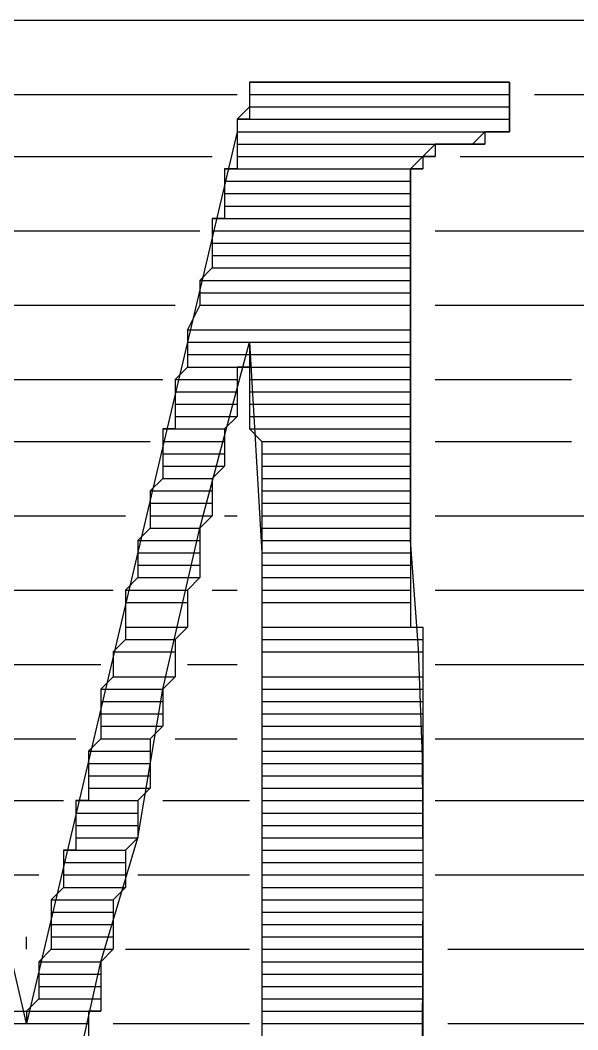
# Model space of a CAD drawing. Header units: metres. Extents: x 45 to 1207, y 17 to 774.
# Drawn here: x 953.88 to 964.68, y 36.84 to 56.4 of the extents above; entities that cross this region are included whole.
import ezdxf

# ---------------------------------------------------------------- set-up
doc = ezdxf.new("R2010")
doc.units = ezdxf.units.M

msp = doc.modelspace()

# ---------------------------------------------------------------- linework, layer by layer
for p, q in [((942.48, 56.4), (991.44, 56.4)), ((958.56, 55.2), (958.32, 55.2)), ((958.32, 55.2), (958.32, 54.72)), ((958.56, 55.2), (958.32, 55.2)), ((958.32, 55.2), (960.24, 55.2)), ((958.32, 55.2), (960.48, 55.2)), ((958.32, 55.2), (960.48, 55.2)), ((958.32, 55.2), (960.96, 55.2)), ((958.32, 55.2), (960.96, 55.2)), ((958.32, 55.2), (963.36, 55.2)), ((958.32, 55.2), (963.36, 55.2)), ((958.32, 55.2), (963.36, 55.2)), ((958.32, 55.2), (963.36, 55.2)), ((958.32, 55.2), (963.36, 55.2)), ((958.32, 55.2), (963.36, 55.2)), ((958.32, 55.2), (958.32, 54.96)), ((958.32, 55.2), (963.36, 55.2)), ((958.8, 55.2), (958.56, 55.2)), ((958.56, 55.2), (959.28, 55.2)), ((958.56, 55.2), (959.28, 55.2)), ((958.56, 55.2), (959.28, 55.2)), ((958.56, 55.2), (959.28, 55.2)), ((958.56, 55.2), (959.28, 55.2)), ((958.56, 55.2), (959.52, 55.2)), ((958.56, 55.2), (959.52, 55.2)), ((958.56, 55.2), (959.52, 55.2)), ((958.56, 55.2), (959.52, 55.2)), ((958.56, 55.2), (959.76, 55.2)), ((958.56, 55.2), (959.76, 55.2)), ((958.56, 55.2), (959.76, 55.2)), ((958.56, 55.2), (959.76, 55.2)), ((958.56, 55.2), (960, 55.2)), ((958.56, 55.2), (960, 55.2)), ((958.56, 55.2), (960, 55.2)), ((958.56, 55.2), (960, 55.2)), ((958.56, 55.2), (960.24, 55.2)), ((958.8, 55.2), (959.04, 55.2)), ((958.8, 55.2), (959.04, 55.2)), ((958.8, 55.2), (959.04, 55.2)), ((958.8, 55.2), (959.28, 55.2)), ((959.04, 55.2), (959.04, 55.2)), ((960.48, 55.2), (960.72, 55.2)), ((960.96, 55.2), (961.2, 55.2)), ((961.44, 55.2), (961.2, 55.2)), ((961.2, 55.2), (963.36, 55.2)), ((961.68, 55.2), (961.44, 55.2)), ((961.44, 55.2), (963.36, 55.2)), ((961.44, 55.2), (963.36, 55.2)), ((961.92, 55.2), (961.68, 55.2)), ((961.68, 55.2), (963.36, 55.2)), ((961.68, 55.2), (963.36, 55.2)), ((961.68, 55.2), (963.36, 55.2)), ((961.68, 55.2), (963.36, 55.2)), ((962.16, 55.2), (961.92, 55.2)), ((961.92, 55.2), (963.36, 55.2)), ((961.92, 55.2), (963.36, 55.2)), ((961.92, 55.2), (963.36, 55.2)), ((961.92, 55.2), (963.36, 55.2)), ((961.92, 55.2), (963.36, 55.2)), ((961.92, 55.2), (963.36, 55.2)), ((962.4, 55.2), (962.16, 55.2)), ((962.16, 55.2), (963.36, 55.2)), ((962.16, 55.2), (963.36, 55.2)), ((962.16, 55.2), (963.36, 55.2)), ((962.16, 55.2), (963.36, 55.2)), ((962.64, 55.2), (962.4, 55.2)), ((962.4, 55.2), (963.12, 55.2)), ((962.4, 55.2), (963.12, 55.2)), ((962.4, 55.2), (963.12, 55.2)), ((962.4, 55.2), (963.36, 55.2)), ((962.88, 55.2), (962.64, 55.2)), ((962.64, 55.2), (963.12, 55.2)), ((962.64, 55.2), (963.12, 55.2)), ((962.88, 55.2), (963.12, 55.2)), ((962.88, 55.2), (963.12, 55.2)), ((963.36, 55.2), (963.12, 55.2)), ((963.36, 54.24), (963.36, 55.2)), ((963.36, 55.2), (963.36, 54.96)), ((949.92, 54.96), (958.08, 54.96)), ((958.32, 54.96), (963.36, 54.96)), ((958.32, 54.96), (963.36, 54.96)), ((958.32, 54.96), (963.36, 54.96)), ((958.32, 54.96), (963.36, 54.96)), ((958.32, 54.96), (963.36, 54.96)), ((958.32, 54.96), (963.36, 54.96)), ((958.32, 54.96), (963.36, 54.96)), ((958.32, 54.96), (963.36, 54.96)), ((958.32, 54.96), (963.36, 54.96)), ((958.32, 54.96), (963.36, 54.96)), ((958.32, 54.96), (963.36, 54.96)), ((958.32, 54.96), (963.36, 54.96)), ((958.32, 54.96), (963.36, 54.96)), ((958.32, 54.96), (963.36, 54.96)), ((958.32, 54.96), (963.36, 54.96)), ((958.32, 54.96), (963.36, 54.96)), ((958.32, 54.96), (963.36, 54.96)), ((958.32, 54.96), (963.36, 54.96)), ((958.32, 54.96), (963.36, 54.96)), ((958.32, 54.96), (958.32, 54.72)), ((958.32, 54.96), (963.36, 54.96)), ((963.36, 54.96), (963.36, 54.72)), ((963.84, 54.96), (967.2, 54.96)), ((958.32, 54.72), (958.08, 54.48)), ((958.32, 54.72), (963.36, 54.72)), ((958.32, 54.72), (963.36, 54.72)), ((958.32, 54.72), (963.36, 54.72)), ((958.32, 54.72), (963.36, 54.72)), ((958.32, 54.72), (963.36, 54.72)), ((958.32, 54.72), (963.36, 54.72)), ((958.32, 54.72), (963.36, 54.72)), ((958.32, 54.72), (963.36, 54.72)), ((958.32, 54.72), (963.36, 54.72)), ((958.32, 54.72), (963.36, 54.72)), ((958.32, 54.72), (963.36, 54.72)), ((958.32, 54.72), (963.36, 54.72)), ((958.32, 54.72), (963.36, 54.72)), ((958.32, 54.72), (963.36, 54.72)), ((958.32, 54.72), (963.36, 54.72)), ((958.32, 54.72), (963.36, 54.72)), ((958.32, 54.72), (963.36, 54.72)), ((958.32, 54.72), (963.36, 54.72)), ((958.32, 54.72), (963.36, 54.72)), ((958.32, 54.72), (958.32, 54.48)), ((958.32, 54.72), (963.36, 54.72)), ((963.36, 54.72), (963.36, 54.48)), ((958.08, 54.48), (958.08, 54.24)), ((958.32, 54.48), (958.08, 54.48)), ((958.08, 54.48), (963.36, 54.48)), ((958.08, 54.48), (963.36, 54.48)), ((958.08, 54.48), (963.36, 54.48)), ((958.08, 54.48), (963.36, 54.48)), ((958.08, 54.48), (963.36, 54.48)), ((958.08, 54.48), (963.36, 54.48)), ((958.08, 54.48), (963.36, 54.48)), ((958.08, 54.48), (963.36, 54.48)), ((958.08, 54.48), (963.36, 54.48)), ((958.08, 54.48), (963.36, 54.48)), ((958.08, 54.48), (963.36, 54.48)), ((958.08, 54.48), (958.08, 54.24)), ((958.08, 54.48), (963.36, 54.48)), ((958.32, 54.48), (963.36, 54.48)), ((958.32, 54.48), (963.36, 54.48)), ((958.32, 54.48), (963.36, 54.48)), ((958.32, 54.48), (963.36, 54.48)), ((963.36, 54.48), (963.36, 54.24)), ((958.08, 54.24), (954, 36.96)), ((958.08, 54.24), (963.36, 54.24)), ((958.08, 54.24), (963.36, 54.24)), ((958.08, 54.24), (963.36, 54.24)), ((958.08, 54.24), (963.12, 54.24)), ((958.08, 54.24), (963.36, 54.24)), ((958.08, 54.24), (963.12, 54.24)), ((958.08, 54.24), (963.12, 54.24)), ((958.08, 54.24), (963.12, 54.24)), ((958.08, 54.24), (963.12, 54.24)), ((958.08, 54.24), (963.12, 54.24)), ((958.08, 54.24), (963.12, 54.24)), ((958.08, 54.24), (963.12, 54.24)), ((958.08, 54.24), (963.12, 54.24)), ((958.08, 54.24), (963.12, 54.24)), ((958.08, 54.24), (963.12, 54.24)), ((958.08, 54.24), (963.12, 54.24)), ((958.08, 54.24), (963.12, 54.24)), ((958.08, 54.24), (962.88, 54.24)), ((958.08, 54.24), (963.12, 54.24)), ((958.08, 54.24), (958.08, 54)), ((958.08, 54.24), (962.88, 54.24)), ((962.64, 54), (962.88, 54.24)), ((962.88, 54.24), (963.36, 54.24)), ((963.12, 54.24), (962.88, 54.24)), ((962.88, 54.24), (962.88, 54)), ((963.36, 54.24), (963.12, 54.24)), ((958.08, 54), (962.88, 54)), ((958.08, 54), (962.88, 54)), ((958.08, 54), (962.88, 54)), ((958.08, 54), (962.64, 54)), ((958.08, 54), (962.88, 54)), ((958.08, 54), (962.64, 54)), ((958.08, 54), (962.64, 54)), ((958.08, 54), (962.4, 54)), ((958.08, 54), (962.64, 54)), ((958.08, 54), (962.4, 54)), ((958.08, 54), (962.4, 54)), ((958.08, 54), (962.16, 54)), ((958.08, 54), (962.4, 54)), ((958.08, 54), (962.16, 54)), ((958.08, 54), (962.16, 54)), ((958.08, 54), (961.92, 54)), ((958.08, 54), (962.16, 54)), ((958.08, 54), (961.92, 54)), ((958.08, 54), (961.92, 54)), ((958.08, 54), (958.08, 53.76)), ((958.08, 54), (961.92, 54)), ((961.44, 53.52), (961.92, 54)), ((961.92, 54), (962.64, 54)), ((962.16, 54), (961.92, 54)), ((961.92, 54), (961.92, 53.76)), ((962.4, 54), (962.16, 54)), ((962.64, 54), (962.4, 54)), ((962.88, 54), (962.64, 54)), ((950.4, 53.76), (957.6, 53.76)), ((958.08, 53.76), (961.92, 53.76)), ((958.08, 53.76), (961.92, 53.76)), ((958.08, 53.76), (961.92, 53.76)), ((958.08, 53.76), (961.68, 53.76)), ((958.08, 53.76), (961.92, 53.76)), ((958.08, 53.76), (961.68, 53.76)), ((958.08, 53.76), (961.68, 53.76)), ((958.08, 53.76), (961.68, 53.76)), ((958.08, 53.76), (961.68, 53.76)), ((958.08, 53.76), (961.68, 53.76)), ((958.08, 53.76), (961.68, 53.76)), ((958.08, 53.76), (958.08, 53.52)), ((958.08, 53.76), (961.68, 53.76)), ((961.92, 53.76), (961.68, 53.76)), ((961.68, 53.76), (961.68, 53.52)), ((962.4, 53.76), (966, 53.76)), ((954, 36.96), (950.16, 53.52)), ((958.08, 53.52), (957.84, 53.52)), ((957.84, 53.52), (961.44, 53.52)), ((957.84, 53.52), (961.44, 53.52)), ((957.84, 53.52), (961.44, 53.52)), ((957.84, 53.52), (961.44, 53.52)), ((957.84, 53.52), (961.44, 53.52)), ((957.84, 53.52), (961.44, 53.52)), ((957.84, 53.52), (961.44, 53.52)), ((957.84, 53.52), (961.44, 53.52)), ((957.84, 53.52), (961.44, 53.52)), ((957.84, 53.52), (957.84, 53.28)), ((957.84, 53.52), (961.44, 53.52)), ((958.08, 53.52), (961.68, 53.52)), ((958.08, 53.52), (961.68, 53.52)), ((961.44, 46.32), (961.44, 53.52)), ((961.68, 53.52), (961.44, 53.52)), ((961.44, 53.52), (961.44, 53.28)), ((957.84, 53.28), (961.44, 53.28)), ((957.84, 53.28), (961.44, 53.28)), ((957.84, 53.28), (961.44, 53.28)), ((957.84, 53.28), (961.44, 53.28)), ((957.84, 53.28), (961.44, 53.28)), ((957.84, 53.28), (961.44, 53.28)), ((957.84, 53.28), (961.44, 53.28)), ((957.84, 53.28), (957.84, 53.04)), ((957.84, 53.28), (961.44, 53.28)), ((961.44, 53.28), (961.44, 53.04)), ((957.84, 53.04), (961.44, 53.04)), ((957.84, 53.04), (961.44, 53.04)), ((957.84, 53.04), (961.44, 53.04)), ((957.84, 53.04), (961.44, 53.04)), ((957.84, 53.04), (961.44, 53.04)), ((957.84, 53.04), (961.44, 53.04)), ((957.84, 53.04), (961.44, 53.04)), ((957.84, 53.04), (961.44, 53.04)), ((957.84, 53.04), (961.44, 53.04)), ((957.84, 53.04), (957.84, 52.8)), ((957.84, 53.04), (961.44, 53.04)), ((961.44, 53.04), (961.44, 52.8)), ((957.84, 52.8), (961.44, 52.8)), ((957.84, 52.8), (961.44, 52.8)), ((957.84, 52.8), (961.44, 52.8)), ((957.84, 52.8), (961.44, 52.8)), ((957.84, 52.8), (961.44, 52.8)), ((957.84, 52.8), (957.84, 52.56)), ((957.84, 52.8), (961.44, 52.8)), ((961.44, 52.8), (961.44, 52.56)), ((957.84, 52.56), (957.6, 52.56)), ((957.6, 52.56), (961.44, 52.56)), ((957.6, 52.56), (957.6, 52.32)), ((957.6, 52.56), (961.44, 52.56)), ((957.84, 52.56), (961.44, 52.56)), ((957.84, 52.56), (961.44, 52.56)), ((957.84, 52.56), (961.44, 52.56)), ((957.84, 52.56), (961.44, 52.56)), ((957.84, 52.56), (961.44, 52.56)), ((957.84, 52.56), (961.44, 52.56)), ((961.44, 52.56), (961.44, 52.32)), ((950.64, 52.32), (957.36, 52.32)), ((957.6, 52.32), (961.44, 52.32)), ((957.6, 52.32), (961.44, 52.32)), ((957.6, 52.32), (961.44, 52.32)), ((957.6, 52.32), (957.6, 52.08)), ((957.6, 52.32), (961.44, 52.32)), ((961.44, 52.32), (961.44, 52.08)), ((961.92, 52.32), (965.28, 52.32)), ((957.6, 52.08), (961.44, 52.08)), ((957.6, 52.08), (961.44, 52.08)), ((957.6, 52.08), (961.44, 52.08)), ((957.6, 52.08), (957.6, 51.84)), ((957.6, 52.08), (961.44, 52.08)), ((961.44, 52.08), (961.44, 51.84)), ((957.6, 51.84), (961.44, 51.84)), ((957.6, 51.84), (957.6, 51.6)), ((957.6, 51.84), (961.44, 51.84)), ((961.44, 51.84), (961.44, 51.6)), ((957.6, 51.6), (957.36, 51.36)), ((957.6, 51.6), (961.44, 51.6)), ((957.6, 51.6), (961.44, 51.6)), ((957.6, 51.6), (961.44, 51.6)), ((957.6, 51.6), (961.44, 51.6)), ((961.44, 51.6), (961.44, 51.36)), ((957.36, 51.36), (961.44, 51.36)), ((957.36, 51.36), (961.44, 51.36)), ((957.36, 51.36), (961.44, 51.36)), ((957.36, 51.36), (957.36, 51.12)), ((957.36, 51.36), (961.44, 51.36)), ((961.44, 51.36), (961.44, 51.12)), ((957.36, 51.12), (961.44, 51.12)), ((957.36, 51.12), (961.44, 51.12)), ((957.36, 51.12), (961.44, 51.12)), ((957.36, 51.12), (957.36, 50.88)), ((957.36, 51.12), (961.44, 51.12)), ((961.44, 51.12), (961.44, 50.88)), ((951.12, 50.88), (956.88, 50.88)), ((957.36, 50.88), (957.12, 50.4)), ((957.36, 50.88), (961.44, 50.88)), ((957.36, 50.88), (961.44, 50.88)), ((957.36, 50.88), (961.44, 50.88)), ((957.36, 50.88), (961.44, 50.88)), ((961.44, 50.88), (961.44, 50.4)), ((961.92, 50.88), (964.8, 50.88)), ((957.12, 50.4), (961.44, 50.4)), ((957.12, 50.4), (961.44, 50.4)), ((957.12, 50.4), (961.44, 50.4)), ((957.12, 50.4), (957.12, 50.16)), ((957.12, 50.4), (961.44, 50.4)), ((961.44, 50.4), (961.44, 50.16)), ((957.12, 50.16), (961.44, 50.16)), ((957.12, 50.16), (961.44, 50.16)), ((957.12, 50.16), (961.44, 50.16)), ((957.12, 50.16), (958.32, 50.16)), ((957.12, 50.16), (958.32, 50.16)), ((957.12, 50.16), (957.12, 49.92)), ((957.12, 50.16), (958.32, 50.16)), ((957.36, 46.56), (958.32, 50.16)), ((958.32, 50.16), (958.56, 46.08)), ((958.32, 50.16), (958.32, 50.16)), ((958.32, 50.16), (961.44, 50.16)), ((958.32, 50.16), (961.44, 50.16)), ((958.32, 50.16), (958.32, 49.92)), ((958.32, 50.16), (958.32, 49.92)), ((958.32, 50.16), (961.44, 50.16)), ((961.44, 50.16), (961.44, 49.92)), ((957.12, 49.92), (958.32, 49.92)), ((957.12, 49.92), (958.32, 49.92)), ((957.12, 49.92), (958.32, 49.92)), ((957.12, 49.92), (957.12, 49.68)), ((957.12, 49.92), (958.32, 49.92)), ((958.32, 49.92), (961.44, 49.92)), ((958.32, 49.92), (961.44, 49.92)), ((958.32, 49.92), (961.44, 49.92)), ((958.32, 49.92), (958.32, 49.68)), ((958.32, 49.92), (958.32, 49.68)), ((958.32, 49.92), (961.44, 49.92)), ((961.44, 49.92), (961.44, 49.68)), ((957.12, 49.68), (956.88, 49.44)), ((957.12, 49.68), (958.32, 49.68)), ((957.12, 49.68), (958.08, 49.68)), ((957.12, 49.68), (958.32, 49.68)), ((957.12, 49.68), (958.08, 49.68)), ((958.32, 49.68), (958.08, 49.68)), ((958.08, 49.68), (958.08, 49.44)), ((958.32, 49.68), (961.44, 49.68)), ((958.32, 49.68), (961.44, 49.68)), ((958.32, 49.68), (961.44, 49.68)), ((958.32, 49.68), (958.32, 49.44)), ((958.32, 49.68), (961.44, 49.68)), ((961.44, 49.68), (961.44, 49.44)), ((951.36, 49.44), (956.64, 49.44)), ((956.88, 49.44), (958.08, 49.44)), ((956.88, 49.44), (958.08, 49.44)), ((956.88, 49.44), (958.08, 49.44)), ((956.88, 49.44), (956.88, 49.2)), ((956.88, 49.44), (958.08, 49.44)), ((958.08, 49.44), (958.08, 49.2)), ((958.32, 49.44), (961.44, 49.44)), ((958.32, 49.44), (961.44, 49.44)), ((958.32, 49.44), (961.44, 49.44)), ((958.32, 49.44), (958.32, 49.2)), ((958.32, 49.44), (961.44, 49.44)), ((961.44, 49.44), (961.44, 49.2)), ((961.92, 49.44), (964.56, 49.44)), ((956.88, 49.2), (958.08, 49.2)), ((956.88, 49.2), (956.88, 48.96)), ((956.88, 49.2), (958.08, 49.2)), ((958.08, 49.2), (958.08, 48.96)), ((958.32, 49.2), (961.44, 49.2)), ((958.32, 49.2), (958.32, 48.96)), ((958.32, 49.2), (961.44, 49.2)), ((961.44, 49.2), (961.44, 48.96)), ((956.88, 48.96), (958.08, 48.96)), ((956.88, 48.96), (958.08, 48.96)), ((956.88, 48.96), (958.08, 48.96)), ((956.88, 48.96), (958.08, 48.96)), ((956.88, 48.96), (958.08, 48.96)), ((956.88, 48.96), (956.88, 48.72)), ((956.88, 48.96), (958.08, 48.96)), ((958.08, 48.96), (958.08, 48.72)), ((958.32, 48.96), (961.44, 48.96)), ((958.32, 48.96), (961.44, 48.96)), ((958.32, 48.96), (961.44, 48.96)), ((958.32, 48.96), (961.44, 48.96)), ((958.32, 48.96), (961.44, 48.96)), ((958.32, 48.96), (958.32, 48.72)), ((958.32, 48.96), (961.44, 48.96)), ((961.44, 48.96), (961.44, 48.72)), ((956.88, 48.72), (958.08, 48.72)), ((956.88, 48.72), (958.08, 48.72)), ((956.88, 48.72), (958.08, 48.72)), ((956.88, 48.72), (956.88, 48.48)), ((956.88, 48.72), (958.08, 48.72)), ((958.08, 48.72), (957.84, 48.48)), ((958.32, 48.72), (961.44, 48.72)), ((958.32, 48.72), (961.44, 48.72)), ((958.32, 48.72), (961.44, 48.72)), ((958.32, 48.72), (958.32, 48.48)), ((958.32, 48.72), (961.44, 48.72)), ((961.44, 48.72), (961.44, 48.48)), ((956.88, 48.48), (956.64, 48.48)), ((956.64, 48.48), (957.84, 48.48)), ((956.64, 48.48), (956.64, 48.24)), ((956.64, 48.48), (957.84, 48.48)), ((956.88, 48.48), (957.84, 48.48)), ((956.88, 48.48), (957.84, 48.48)), ((957.84, 48.48), (957.84, 48.24)), ((958.32, 48.48), (961.44, 48.48)), ((958.32, 48.48), (961.44, 48.48)), ((958.32, 48.48), (961.44, 48.48)), ((958.32, 48.48), (958.56, 48.24)), ((958.32, 48.48), (961.44, 48.48)), ((961.44, 48.48), (961.44, 48.24)), ((951.6, 48.24), (956.4, 48.24)), ((956.64, 48.24), (957.84, 48.24)), ((956.64, 48.24), (957.84, 48.24)), ((956.64, 48.24), (957.84, 48.24)), ((956.64, 48.24), (957.84, 48.24)), ((956.64, 48.24), (957.84, 48.24)), ((956.64, 48.24), (957.84, 48.24)), ((956.64, 48.24), (957.84, 48.24)), ((956.64, 48.24), (957.84, 48.24)), ((956.64, 48.24), (957.84, 48.24)), ((956.64, 48.24), (957.84, 48.24)), ((956.64, 48.24), (957.84, 48.24)), ((956.64, 48.24), (957.84, 48.24)), ((956.64, 48.24), (957.84, 48.24)), ((956.64, 48.24), (956.64, 48)), ((956.64, 48.24), (957.84, 48.24)), ((957.84, 48.24), (957.84, 48)), ((958.56, 48.24), (961.44, 48.24)), ((958.56, 48.24), (961.44, 48.24)), ((958.56, 48.24), (961.44, 48.24)), ((958.56, 48.24), (961.44, 48.24)), ((958.56, 48.24), (961.44, 48.24)), ((958.56, 48.24), (961.44, 48.24)), ((958.56, 48.24), (961.44, 48.24)), ((958.56, 48.24), (961.44, 48.24)), ((958.56, 48.24), (961.44, 48.24)), ((958.56, 48.24), (961.44, 48.24)), ((958.56, 48.24), (961.44, 48.24)), ((958.56, 48.24), (961.44, 48.24)), ((958.56, 48.24), (961.44, 48.24)), ((958.56, 48.24), (958.56, 48)), ((958.56, 48.24), (961.44, 48.24)), ((961.44, 48.24), (961.44, 48)), ((961.92, 48.24), (964.56, 48.24)), ((956.64, 48), (957.84, 48)), ((956.64, 48), (957.84, 48)), ((956.64, 48), (957.84, 48)), ((956.64, 48), (957.84, 48)), ((956.64, 48), (957.84, 48)), ((956.64, 48), (957.84, 48)), ((956.64, 48), (957.84, 48)), ((956.64, 48), (957.84, 48)), ((956.64, 48), (957.84, 48)), ((956.64, 48), (956.64, 47.76)), ((956.64, 48), (957.84, 48)), ((957.84, 48), (957.84, 47.76)), ((958.56, 48), (961.44, 48)), ((958.56, 48), (961.44, 48)), ((958.56, 48), (961.44, 48)), ((958.56, 48), (961.44, 48)), ((958.56, 48), (961.44, 48)), ((958.56, 48), (961.44, 48)), ((958.56, 48), (961.44, 48)), ((958.56, 48), (961.44, 48)), ((958.56, 48), (961.44, 48)), ((958.56, 48), (958.56, 47.76)), ((958.56, 48), (961.44, 48)), ((961.44, 48), (961.44, 47.76)), ((956.64, 47.76), (957.84, 47.76)), ((956.64, 47.76), (957.84, 47.76)), ((956.64, 47.76), (957.84, 47.76)), ((956.64, 47.76), (957.84, 47.76)), ((956.64, 47.76), (957.84, 47.76)), ((956.64, 47.76), (957.84, 47.76)), ((956.64, 47.76), (957.84, 47.76)), ((956.64, 47.76), (956.64, 47.52)), ((956.64, 47.76), (957.84, 47.76)), ((957.84, 47.76), (957.6, 47.52)), ((958.56, 47.76), (961.44, 47.76)), ((958.56, 47.76), (961.44, 47.76)), ((958.56, 47.76), (961.44, 47.76)), ((958.56, 47.76), (961.44, 47.76)), ((958.56, 47.76), (961.44, 47.76)), ((958.56, 47.76), (961.44, 47.76)), ((958.56, 47.76), (961.44, 47.76)), ((958.56, 47.76), (958.56, 47.52)), ((958.56, 47.76), (961.44, 47.76)), ((961.44, 47.76), (961.44, 47.52)), ((956.64, 47.52), (956.4, 47.28)), ((956.64, 47.52), (957.6, 47.52)), ((956.64, 47.52), (957.6, 47.52)), ((956.64, 47.52), (957.6, 47.52)), ((956.64, 47.52), (957.6, 47.52)), ((957.6, 47.52), (957.6, 47.28)), ((958.56, 47.52), (961.44, 47.52)), ((958.56, 47.52), (961.44, 47.52)), ((958.56, 47.52), (961.44, 47.52)), ((958.56, 47.52), (958.56, 47.28)), ((958.56, 47.52), (961.44, 47.52)), ((961.44, 47.52), (961.44, 47.28)), ((956.4, 47.28), (957.6, 47.28)), ((956.4, 47.28), (957.6, 47.28)), ((956.4, 47.28), (957.6, 47.28)), ((956.4, 47.28), (957.6, 47.28)), ((956.4, 47.28), (957.6, 47.28)), ((956.4, 47.28), (957.6, 47.28)), ((956.4, 47.28), (957.6, 47.28)), ((956.4, 47.28), (956.4, 47.04)), ((956.4, 47.28), (957.6, 47.28)), ((957.6, 47.28), (957.6, 47.04)), ((958.56, 47.28), (961.44, 47.28)), ((958.56, 47.28), (961.44, 47.28)), ((958.56, 47.28), (961.44, 47.28)), ((958.56, 47.28), (961.44, 47.28)), ((958.56, 47.28), (961.44, 47.28)), ((958.56, 47.28), (961.44, 47.28)), ((958.56, 47.28), (961.44, 47.28)), ((958.56, 47.28), (958.56, 47.04)), ((958.56, 47.28), (961.44, 47.28)), ((961.44, 47.28), (961.44, 47.04)), ((956.4, 47.04), (957.6, 47.04)), ((956.4, 47.04), (956.4, 46.8)), ((956.4, 47.04), (957.6, 47.04)), ((957.6, 47.04), (957.6, 46.8)), ((958.56, 47.04), (961.44, 47.04)), ((958.56, 47.04), (958.56, 46.8)), ((958.56, 47.04), (961.44, 47.04)), ((961.44, 47.04), (961.44, 46.8)), ((952.08, 46.8), (955.92, 46.8)), ((956.4, 46.8), (957.6, 46.8)), ((956.4, 46.8), (957.6, 46.8)), ((956.4, 46.8), (957.6, 46.8)), ((956.4, 46.8), (956.4, 46.56)), ((956.4, 46.8), (957.6, 46.8)), ((957.6, 46.8), (957.36, 46.56)), ((957.84, 46.8), (958.08, 46.8)), ((958.56, 46.8), (961.44, 46.8)), ((958.56, 46.8), (961.44, 46.8)), ((958.56, 46.8), (961.44, 46.8)), ((958.56, 46.8), (958.56, 46.56)), ((958.56, 46.8), (961.44, 46.8)), ((961.44, 46.8), (961.44, 46.56)), ((961.92, 46.8), (964.8, 46.8)), ((956.4, 46.56), (956.16, 46.32)), ((956.4, 46.56), (957.36, 46.56)), ((956.4, 46.56), (957.36, 46.56)), ((956.4, 46.56), (957.36, 46.56)), ((956.4, 46.56), (957.36, 46.56)), ((956.4, 46.56), (957.36, 46.56)), ((956.4, 46.56), (957.36, 46.56)), ((956.4, 46.56), (957.36, 46.56)), ((956.4, 46.56), (957.36, 46.56)), ((956.64, 43.44), (957.36, 46.56)), ((957.36, 46.56), (957.36, 46.32)), ((958.56, 46.56), (961.44, 46.56)), ((958.56, 46.56), (961.44, 46.56)), ((958.56, 46.56), (961.44, 46.56)), ((958.56, 46.56), (961.44, 46.56)), ((958.56, 46.56), (961.44, 46.56)), ((958.56, 46.56), (961.44, 46.56)), ((958.56, 46.56), (961.44, 46.56)), ((958.56, 46.56), (958.56, 46.32)), ((958.56, 46.56), (961.44, 46.56)), ((961.44, 46.56), (961.44, 46.32)), ((956.16, 46.32), (957.36, 46.32)), ((956.16, 46.32), (957.36, 46.32)), ((956.16, 46.32), (957.36, 46.32)), ((956.16, 46.32), (956.16, 46.08)), ((956.16, 46.32), (957.36, 46.32)), ((957.36, 46.32), (957.36, 46.08)), ((958.56, 46.32), (961.44, 46.32)), ((958.56, 46.32), (961.44, 46.32)), ((958.56, 46.32), (961.44, 46.32)), ((958.56, 46.32), (958.56, 46.08)), ((958.56, 46.32), (961.44, 46.32)), ((961.44, 46.32), (961.44, 46.08)), ((956.16, 46.08), (957.36, 46.08)), ((956.16, 46.08), (957.36, 46.08)), ((956.16, 46.08), (957.36, 46.08)), ((956.16, 46.08), (957.36, 46.08)), ((956.16, 46.08), (957.36, 46.08)), ((956.16, 46.08), (956.16, 45.84)), ((956.16, 46.08), (957.36, 46.08)), ((957.36, 46.08), (957.36, 45.84)), ((958.56, 46.08), (958.56, 29.76)), ((958.56, 46.08), (961.44, 46.08)), ((958.56, 46.08), (961.44, 46.08)), ((958.56, 46.08), (961.44, 46.08)), ((958.56, 46.08), (961.44, 46.08)), ((958.56, 46.08), (961.44, 46.08)), ((958.56, 46.08), (958.56, 45.84)), ((958.56, 46.08), (961.44, 46.08)), ((961.44, 46.08), (961.44, 45.84)), ((956.16, 45.84), (957.36, 45.84)), ((956.16, 45.84), (957.36, 45.84)), ((956.16, 45.84), (957.36, 45.84)), ((956.16, 45.84), (956.16, 45.6)), ((956.16, 45.84), (957.36, 45.84)), ((957.36, 45.84), (957.36, 45.6)), ((958.56, 45.84), (961.44, 45.84)), ((958.56, 45.84), (961.44, 45.84)), ((958.56, 45.84), (961.44, 45.84)), ((958.56, 45.84), (958.56, 45.6)), ((958.56, 45.84), (961.44, 45.84)), ((961.44, 45.84), (961.44, 45.6)), ((956.16, 45.6), (955.92, 45.36)), ((956.16, 45.6), (957.36, 45.6)), ((956.16, 45.6), (957.36, 45.6)), ((956.16, 45.6), (957.36, 45.6)), ((956.16, 45.6), (957.36, 45.6)), ((957.36, 45.6), (957.12, 45.36)), ((958.56, 45.6), (961.44, 45.6)), ((958.56, 45.6), (961.44, 45.6)), ((958.56, 45.6), (961.44, 45.6)), ((958.56, 45.6), (958.56, 45.36)), ((958.56, 45.6), (961.44, 45.6)), ((961.44, 45.6), (961.44, 45.36)), ((952.32, 45.36), (955.68, 45.36)), ((955.92, 45.36), (957.12, 45.36)), ((955.92, 45.36), (957.12, 45.36)), ((955.92, 45.36), (957.12, 45.36)), ((955.92, 45.36), (955.92, 45.12)), ((955.92, 45.36), (957.12, 45.36)), ((957.12, 45.36), (957.12, 45.12)), ((957.6, 45.36), (958.08, 45.36)), ((958.56, 45.36), (961.44, 45.36)), ((958.56, 45.36), (961.44, 45.36)), ((958.56, 45.36), (961.44, 45.36)), ((958.56, 45.36), (958.56, 45.12)), ((958.56, 45.36), (961.44, 45.36)), ((961.44, 45.36), (961.44, 45.12)), ((961.92, 45.36), (965.04, 45.36)), ((955.92, 45.12), (957.12, 45.12)), ((955.92, 45.12), (957.12, 45.12)), ((955.92, 45.12), (957.12, 45.12)), ((955.92, 45.12), (955.92, 44.64)), ((955.92, 45.12), (957.12, 45.12)), ((957.12, 45.12), (957.12, 44.64)), ((958.56, 45.12), (961.44, 45.12)), ((958.56, 45.12), (961.44, 45.12)), ((958.56, 45.12), (961.44, 45.12)), ((958.56, 45.12), (958.56, 44.64)), ((958.56, 45.12), (961.44, 45.12)), ((961.44, 45.12), (961.44, 44.64)), ((955.92, 44.64), (957.12, 44.64)), ((955.92, 44.64), (957.12, 44.64)), ((955.92, 44.64), (957.12, 44.64)), ((955.92, 44.64), (955.92, 44.4)), ((955.92, 44.64), (957.12, 44.64)), ((957.12, 44.64), (956.88, 44.4)), ((958.56, 44.64), (961.44, 44.64)), ((958.56, 44.64), (961.68, 44.64)), ((958.56, 44.64), (961.68, 44.64)), ((958.56, 44.64), (958.56, 44.4)), ((958.56, 44.64), (961.68, 44.64)), ((961.68, 44.64), (961.68, 44.4)), ((955.92, 44.4), (955.68, 44.16)), ((955.92, 44.4), (956.88, 44.4)), ((955.92, 44.4), (956.88, 44.4)), ((956.88, 44.4), (956.88, 44.16)), ((958.56, 44.4), (961.68, 44.4)), ((958.56, 44.4), (958.56, 44.16)), ((958.56, 44.4), (961.68, 44.4)), ((961.68, 44.4), (961.68, 44.16)), ((955.68, 44.16), (956.88, 44.16)), ((955.68, 44.16), (956.88, 44.16)), ((955.68, 44.16), (956.88, 44.16)), ((955.68, 44.16), (955.68, 43.68)), ((955.68, 44.16), (956.88, 44.16)), ((956.88, 44.16), (956.88, 43.68)), ((958.56, 44.16), (961.68, 44.16)), ((958.56, 44.16), (961.68, 44.16)), ((958.56, 44.16), (961.68, 44.16)), ((958.56, 44.16), (958.56, 43.68)), ((958.56, 44.16), (961.68, 44.16)), ((961.68, 44.16), (961.68, 43.68)), ((952.56, 43.92), (955.44, 43.92)), ((957.12, 43.92), (958.08, 43.92)), ((961.92, 43.92), (965.76, 43.92)), ((955.68, 43.68), (955.44, 43.44)), ((955.68, 43.68), (956.88, 43.68)), ((955.68, 43.68), (956.88, 43.68)), ((955.68, 43.68), (956.88, 43.68)), ((955.68, 43.68), (956.88, 43.68)), ((955.68, 43.68), (956.88, 43.68)), ((955.68, 43.68), (956.88, 43.68)), ((955.68, 43.68), (956.88, 43.68)), ((955.68, 43.68), (956.88, 43.68)), ((956.88, 43.68), (956.64, 43.44)), ((958.56, 43.68), (961.68, 43.68)), ((958.56, 43.68), (961.68, 43.68)), ((958.56, 43.68), (961.68, 43.68)), ((958.56, 43.68), (961.68, 43.68)), ((958.56, 43.68), (961.68, 43.68)), ((958.56, 43.68), (961.68, 43.68)), ((958.56, 43.68), (961.68, 43.68)), ((958.56, 43.68), (958.56, 43.44)), ((958.56, 43.68), (961.68, 43.68)), ((961.68, 43.68), (961.68, 43.44)), ((955.44, 43.44), (956.64, 43.44)), ((955.44, 43.44), (955.44, 43.2)), ((955.44, 43.44), (956.64, 43.44)), ((956.16, 40.56), (956.64, 43.44)), ((956.64, 43.44), (956.64, 43.2)), ((958.56, 43.44), (961.68, 43.44)), ((958.56, 43.44), (958.56, 43.2)), ((958.56, 43.44), (961.68, 43.44)), ((961.68, 43.44), (961.68, 43.2)), ((955.44, 43.2), (956.64, 43.2)), ((955.44, 43.2), (956.64, 43.2)), ((955.44, 43.2), (956.64, 43.2)), ((955.44, 43.2), (955.44, 42.96)), ((955.44, 43.2), (956.64, 43.2)), ((956.64, 43.2), (956.64, 42.96)), ((958.56, 43.2), (961.68, 43.2)), ((958.56, 43.2), (961.68, 43.2)), ((958.56, 43.2), (961.68, 43.2)), ((958.56, 43.2), (958.56, 42.96)), ((958.56, 43.2), (961.68, 43.2)), ((961.68, 43.2), (961.68, 42.96)), ((955.44, 42.96), (956.64, 42.96)), ((955.44, 42.96), (956.64, 42.96)), ((955.44, 42.96), (956.64, 42.96)), ((955.44, 42.96), (955.44, 42.72)), ((955.44, 42.96), (956.64, 42.96)), ((956.64, 42.96), (956.64, 42.72)), ((958.56, 42.96), (961.68, 42.96)), ((958.56, 42.96), (961.68, 42.96)), ((958.56, 42.96), (961.68, 42.96)), ((958.56, 42.96), (958.56, 42.72)), ((958.56, 42.96), (961.68, 42.96)), ((961.68, 42.96), (961.68, 42.72)), ((955.44, 42.72), (956.64, 42.72)), ((955.44, 42.72), (956.64, 42.72)), ((955.44, 42.72), (956.64, 42.72)), ((955.44, 42.72), (956.64, 42.72)), ((955.44, 42.72), (956.64, 42.72)), ((955.44, 42.72), (955.44, 42.48)), ((955.44, 42.72), (956.64, 42.72)), ((956.64, 42.72), (956.4, 42.48)), ((958.56, 42.72), (961.68, 42.72)), ((958.56, 42.72), (961.68, 42.72)), ((958.56, 42.72), (961.68, 42.72)), ((958.56, 42.72), (961.68, 42.72)), ((958.56, 42.72), (961.68, 42.72)), ((958.56, 42.72), (958.56, 42.48)), ((958.56, 42.72), (961.68, 42.72)), ((961.68, 42.72), (961.68, 42.48)), ((953.04, 42.48), (954.96, 42.48)), ((955.44, 42.48), (955.2, 42.24)), ((955.44, 42.48), (956.4, 42.48)), ((955.44, 42.48), (956.4, 42.48)), ((956.4, 42.48), (956.4, 42.24)), ((956.88, 42.48), (958.08, 42.48)), ((958.56, 42.48), (961.68, 42.48)), ((958.56, 42.48), (958.56, 42.24)), ((958.56, 42.48), (961.68, 42.48)), ((961.68, 42.48), (961.68, 42.24)), ((961.92, 42.48), (966.72, 42.48)), ((955.2, 42.24), (956.4, 42.24)), ((955.2, 42.24), (956.4, 42.24)), ((955.2, 42.24), (956.4, 42.24)), ((955.2, 42.24), (956.4, 42.24)), ((955.2, 42.24), (956.4, 42.24)), ((955.2, 42.24), (955.2, 42)), ((955.2, 42.24), (956.4, 42.24)), ((956.4, 42.24), (956.4, 42)), ((958.56, 42.24), (961.68, 42.24)), ((958.56, 42.24), (961.68, 42.24)), ((958.56, 42.24), (961.68, 42.24)), ((958.56, 42.24), (961.68, 42.24)), ((958.56, 42.24), (961.68, 42.24)), ((958.56, 42.24), (958.56, 42)), ((958.56, 42.24), (961.68, 42.24)), ((961.68, 42.24), (961.68, 42)), ((955.2, 42), (956.4, 42)), ((955.2, 42), (955.2, 41.76)), ((955.2, 42), (956.4, 42)), ((956.4, 42), (956.4, 41.76)), ((958.56, 42), (961.68, 42)), ((958.56, 42), (958.56, 41.76)), ((958.56, 42), (961.68, 42)), ((961.68, 42), (961.68, 41.76)), ((955.2, 41.76), (956.4, 41.76)), ((955.2, 41.76), (955.2, 41.52)), ((955.2, 41.76), (956.4, 41.76)), ((956.4, 41.76), (956.4, 41.52)), ((958.56, 41.76), (961.68, 41.76)), ((958.56, 41.76), (958.56, 41.52)), ((958.56, 41.76), (961.68, 41.76)), ((961.68, 41.76), (961.68, 41.52)), ((955.2, 41.52), (956.4, 41.52)), ((955.2, 41.52), (956.4, 41.52)), ((955.2, 41.52), (956.4, 41.52)), ((955.2, 41.52), (955.2, 41.28)), ((955.2, 41.52), (956.4, 41.52)), ((956.4, 41.52), (956.16, 41.28)), ((958.56, 41.52), (961.68, 41.52)), ((958.56, 41.52), (961.68, 41.52)), ((958.56, 41.52), (961.68, 41.52)), ((958.56, 41.52), (958.56, 41.28)), ((958.56, 41.52), (961.68, 41.52)), ((961.68, 41.52), (961.68, 41.28)), ((953.28, 41.28), (954.72, 41.28)), ((955.2, 41.28), (954.96, 41.28)), ((954.96, 41.28), (956.16, 41.28)), ((954.96, 41.28), (954.96, 41.04)), ((954.96, 41.28), (956.16, 41.28)), ((955.2, 41.28), (956.16, 41.28)), ((955.2, 41.28), (956.16, 41.28)), ((956.16, 41.28), (956.16, 41.04)), ((956.64, 41.28), (958.32, 41.28)), ((958.56, 41.28), (961.68, 41.28)), ((958.56, 41.28), (961.68, 41.28)), ((958.56, 41.28), (961.68, 41.28)), ((958.56, 41.28), (958.56, 41.04)), ((958.56, 41.28), (961.68, 41.28)), ((961.68, 41.28), (961.68, 41.04)), ((961.92, 41.28), (967.92, 41.28)), ((954.96, 41.04), (956.16, 41.04)), ((954.96, 41.04), (956.16, 41.04)), ((954.96, 41.04), (956.16, 41.04)), ((954.96, 41.04), (956.16, 41.04)), ((954.96, 41.04), (956.16, 41.04)), ((954.96, 41.04), (954.96, 40.8)), ((954.96, 41.04), (956.16, 41.04)), ((956.16, 41.04), (956.16, 40.8)), ((958.56, 41.04), (961.68, 41.04)), ((958.56, 41.04), (961.68, 41.04)), ((958.56, 41.04), (961.68, 41.04)), ((958.56, 41.04), (961.68, 41.04)), ((958.56, 41.04), (961.68, 41.04)), ((958.56, 41.04), (958.56, 40.8)), ((958.56, 41.04), (961.68, 41.04)), ((961.68, 41.04), (961.68, 40.8)), ((954.96, 40.8), (956.16, 40.8)), ((954.96, 40.8), (956.16, 40.8)), ((954.96, 40.8), (956.16, 40.8)), ((954.96, 40.8), (956.16, 40.8)), ((954.96, 40.8), (956.16, 40.8)), ((954.96, 40.8), (954.96, 40.56)), ((954.96, 40.8), (956.16, 40.8)), ((956.16, 40.8), (956.16, 40.56)), ((958.56, 40.8), (961.68, 40.8)), ((958.56, 40.8), (961.68, 40.8)), ((958.56, 40.8), (961.68, 40.8)), ((958.56, 40.8), (961.68, 40.8)), ((958.56, 40.8), (961.68, 40.8)), ((958.56, 40.8), (958.56, 40.56)), ((958.56, 40.8), (961.68, 40.8)), ((961.68, 40.8), (961.68, 40.56)), ((954.96, 40.56), (956.16, 40.56)), ((954.96, 40.56), (956.16, 40.56)), ((954.96, 40.56), (956.16, 40.56)), ((954.96, 40.56), (954.96, 40.32)), ((954.96, 40.56), (956.16, 40.56)), ((955.44, 38.16), (956.16, 40.56)), ((956.16, 40.56), (955.92, 40.32)), ((958.56, 40.56), (961.68, 40.56)), ((958.56, 40.56), (961.68, 40.56)), ((958.56, 40.56), (961.68, 40.56)), ((958.56, 40.56), (958.56, 40.32)), ((958.56, 40.56), (961.68, 40.56)), ((961.68, 40.56), (961.68, 40.32)), ((954.96, 40.32), (954.72, 40.32)), ((954.72, 40.32), (955.92, 40.32)), ((954.72, 40.32), (954.72, 40.08)), ((954.72, 40.32), (955.92, 40.32)), ((954.96, 40.32), (955.92, 40.32)), ((954.96, 40.32), (955.92, 40.32)), ((954.96, 40.32), (955.92, 40.32)), ((954.96, 40.32), (955.92, 40.32)), ((955.92, 40.32), (955.92, 40.08)), ((958.56, 40.32), (961.68, 40.32)), ((958.56, 40.32), (961.68, 40.32)), ((958.56, 40.32), (961.68, 40.32)), ((958.56, 40.32), (961.68, 40.32)), ((958.56, 40.32), (961.68, 40.32)), ((958.56, 40.32), (958.56, 40.08)), ((958.56, 40.32), (961.68, 40.32)), ((961.68, 40.32), (961.68, 40.08)), ((954.72, 40.08), (955.92, 40.08)), ((954.72, 40.08), (955.92, 40.08)), ((954.72, 40.08), (955.92, 40.08)), ((954.72, 40.08), (954.72, 39.84)), ((954.72, 40.08), (955.92, 40.08)), ((955.92, 40.08), (955.92, 39.84)), ((958.56, 40.08), (961.68, 40.08)), ((958.56, 40.08), (961.68, 40.08)), ((958.56, 40.08), (961.68, 40.08)), ((958.56, 40.08), (958.56, 39.84)), ((958.56, 40.08), (961.68, 40.08)), ((961.68, 40.08), (961.68, 39.84)), ((953.52, 39.84), (954.24, 39.84)), ((954.72, 39.84), (955.92, 39.84)), ((954.72, 39.84), (954.72, 39.6)), ((954.72, 39.84), (955.92, 39.84)), ((955.92, 39.84), (955.92, 39.6)), ((956.16, 39.84), (958.32, 39.84)), ((958.56, 39.84), (961.68, 39.84)), ((958.56, 39.84), (958.56, 39.6)), ((958.56, 39.84), (961.68, 39.84)), ((961.68, 39.84), (961.68, 39.6)), ((961.92, 39.84), (969.36, 39.84)), ((954.72, 39.6), (954.48, 39.36)), ((954.72, 39.6), (955.92, 39.6)), ((954.72, 39.6), (955.92, 39.6)), ((954.72, 39.6), (955.92, 39.6)), ((954.72, 39.6), (955.92, 39.6)), ((954.72, 39.6), (955.92, 39.6)), ((954.72, 39.6), (955.92, 39.6)), ((955.92, 39.6), (955.68, 39.36)), ((958.56, 39.6), (961.68, 39.6)), ((958.56, 39.6), (961.68, 39.6)), ((958.56, 39.6), (961.68, 39.6)), ((958.56, 39.6), (961.68, 39.6)), ((958.56, 39.6), (961.68, 39.6)), ((958.56, 39.6), (958.56, 39.36)), ((958.56, 39.6), (961.68, 39.6)), ((961.68, 39.6), (961.68, 39.36)), ((954.48, 39.36), (955.68, 39.36)), ((954.48, 39.36), (954.48, 39.12)), ((954.48, 39.36), (955.68, 39.36)), ((955.68, 39.36), (955.68, 39.12)), ((958.56, 39.36), (961.68, 39.36)), ((958.56, 39.36), (958.56, 39.12)), ((958.56, 39.36), (961.68, 39.36)), ((961.68, 39.36), (961.68, 39.12)), ((954.48, 39.12), (955.68, 39.12)), ((954.48, 39.12), (955.68, 39.12)), ((954.48, 39.12), (955.68, 39.12)), ((954.48, 39.12), (955.68, 39.12)), ((954.48, 39.12), (955.68, 39.12)), ((954.48, 39.12), (955.68, 39.12)), ((954.48, 39.12), (955.68, 39.12)), ((954.48, 39.12), (955.68, 39.12)), ((954.48, 39.12), (955.68, 39.12)), ((954.48, 39.12), (954.48, 38.88)), ((954.48, 39.12), (955.68, 39.12)), ((955.68, 39.12), (955.68, 38.88)), ((958.56, 39.12), (961.68, 39.12)), ((958.56, 39.12), (961.68, 39.12)), ((958.56, 39.12), (961.68, 39.12)), ((958.56, 39.12), (961.68, 39.12)), ((958.56, 39.12), (961.68, 39.12)), ((958.56, 39.12), (961.68, 39.12)), ((958.56, 39.12), (961.68, 39.12)), ((958.56, 39.12), (961.68, 39.12)), ((958.56, 39.12), (961.68, 39.12)), ((958.56, 39.12), (958.56, 38.88)), ((958.56, 39.12), (961.68, 39.12)), ((961.68, 39.12), (961.68, 38.88)), ((954.48, 38.88), (955.68, 38.88)), ((954.48, 38.88), (955.68, 38.88)), ((954.48, 38.88), (955.68, 38.88)), ((954.48, 38.88), (955.68, 38.88)), ((954.48, 38.88), (955.68, 38.88)), ((954.48, 38.88), (955.68, 38.88)), ((954.48, 38.88), (955.68, 38.88)), ((954.48, 38.88), (955.68, 38.88)), ((954.48, 38.88), (955.68, 38.88)), ((954.48, 38.88), (955.68, 38.88)), ((954.48, 38.88), (955.68, 38.88)), ((954.48, 38.88), (954.48, 38.64)), ((954.48, 38.88), (955.68, 38.88)), ((955.68, 38.88), (955.68, 38.64)), ((958.56, 38.88), (961.68, 38.88)), ((958.56, 38.88), (961.68, 38.88)), ((958.56, 38.88), (961.68, 38.88)), ((958.56, 38.88), (961.68, 38.88)), ((958.56, 38.88), (961.68, 38.88)), ((958.56, 38.88), (961.68, 38.88)), ((958.56, 38.88), (961.68, 38.88)), ((958.56, 38.88), (961.68, 38.88)), ((958.56, 38.88), (961.68, 38.88)), ((958.56, 38.88), (961.68, 38.88)), ((958.56, 38.88), (961.68, 38.88)), ((958.56, 38.88), (958.56, 38.64)), ((958.56, 38.88), (961.68, 38.88)), ((961.68, 38.88), (961.68, 38.64)), ((954, 38.4), (954, 38.64)), ((954.48, 38.64), (955.68, 38.64)), ((954.48, 38.64), (955.68, 38.64)), ((954.48, 38.64), (955.68, 38.64)), ((954.48, 38.64), (955.68, 38.64)), ((954.48, 38.64), (955.68, 38.64)), ((954.48, 38.64), (954.48, 38.4)), ((954.48, 38.64), (955.68, 38.64)), ((955.68, 38.64), (955.68, 38.4)), ((958.56, 38.64), (961.68, 38.64)), ((958.56, 38.64), (961.68, 38.64)), ((958.56, 38.64), (961.68, 38.64)), ((958.56, 38.64), (961.68, 38.64)), ((958.56, 38.64), (961.68, 38.64)), ((958.56, 38.64), (958.56, 38.4)), ((958.56, 38.64), (961.68, 38.64)), ((961.68, 38.64), (961.68, 38.4)), ((954.48, 38.4), (954.24, 38.16)), ((954.48, 38.4), (955.68, 38.4)), ((954.48, 38.4), (955.68, 38.4)), ((955.68, 38.4), (955.44, 38.16)), ((955.92, 38.4), (958.32, 38.4)), ((958.56, 38.4), (961.68, 38.4)), ((958.56, 38.4), (958.56, 38.16)), ((958.56, 38.4), (961.68, 38.4)), ((961.68, 38.4), (961.68, 38.16)), ((962.16, 38.4), (970.8, 38.4)), ((954.24, 38.16), (955.44, 38.16)), ((954.24, 38.16), (955.44, 38.16)), ((954.24, 38.16), (955.44, 38.16)), ((954.24, 38.16), (954.24, 37.92)), ((954.24, 38.16), (955.44, 38.16)), ((954.96, 36), (955.44, 38.16)), ((955.44, 38.16), (955.44, 37.92)), ((958.56, 38.16), (961.68, 38.16)), ((958.56, 38.16), (961.68, 38.16)), ((958.56, 38.16), (961.68, 38.16)), ((958.56, 38.16), (958.56, 37.92)), ((958.56, 38.16), (961.68, 38.16)), ((961.68, 38.16), (961.68, 37.92)), ((954.24, 37.92), (955.44, 37.92)), ((954.24, 37.92), (954.24, 37.68)), ((954.24, 37.92), (955.44, 37.92)), ((955.44, 37.92), (955.44, 37.68)), ((958.56, 37.92), (961.68, 37.92)), ((958.56, 37.92), (958.56, 37.68)), ((958.56, 37.92), (961.68, 37.92)), ((961.68, 37.92), (961.68, 37.68)), ((954.24, 37.68), (955.44, 37.68)), ((954.24, 37.68), (955.44, 37.68)), ((954.24, 37.68), (955.44, 37.68)), ((954.24, 37.68), (954.24, 37.44)), ((954.24, 37.68), (955.44, 37.68)), ((955.44, 37.68), (955.44, 37.44)), ((958.56, 37.68), (961.68, 37.68)), ((958.56, 37.68), (961.68, 37.68)), ((958.56, 37.68), (961.68, 37.68)), ((958.56, 37.68), (958.56, 37.44)), ((958.56, 37.68), (961.68, 37.68)), ((961.68, 37.68), (961.68, 37.44)), ((954.24, 37.44), (954, 37.2)), ((954.24, 37.44), (955.44, 37.44)), ((954.24, 37.44), (955.44, 37.44)), ((954.24, 37.44), (955.44, 37.44)), ((954.24, 37.44), (955.44, 37.44)), ((954.24, 37.44), (955.44, 37.44)), ((954.24, 37.44), (955.44, 37.44)), ((954.24, 37.44), (955.44, 37.44)), ((954.24, 37.44), (955.44, 37.44)), ((954.24, 37.44), (955.44, 37.44)), ((954.24, 37.44), (955.44, 37.44)), ((954.24, 37.44), (955.44, 37.44)), ((954.24, 37.44), (955.44, 37.44)), ((955.44, 37.44), (955.44, 37.2)), ((958.56, 37.44), (961.68, 37.44)), ((958.56, 37.44), (961.68, 37.44)), ((958.56, 37.44), (961.68, 37.44)), ((958.56, 37.44), (961.68, 37.44)), ((958.56, 37.44), (961.68, 37.44)), ((958.56, 37.44), (961.68, 37.44)), ((958.56, 37.44), (961.68, 37.44)), ((958.56, 37.44), (961.68, 37.44)), ((958.56, 37.44), (961.68, 37.44)), ((958.56, 37.44), (961.68, 37.44)), ((958.56, 37.44), (961.68, 37.44)), ((958.56, 37.44), (958.56, 37.2)), ((958.56, 37.44), (961.68, 37.44)), ((961.68, 37.44), (961.68, 37.2)), ((950.64, 37.2), (954, 37.2)), ((950.64, 37.2), (954, 37.2)), ((950.64, 37.2), (954, 37.2)), ((954, 37.2), (955.44, 37.2)), ((954, 37.2), (955.2, 37.2)), ((954, 37.2), (955.44, 37.2)), ((954, 37.2), (955.2, 37.2)), ((954, 37.2), (955.2, 37.2)), ((954, 37.2), (954, 36.96)), ((954, 37.2), (954, 36.96)), ((954, 37.2), (955.2, 37.2)), ((955.44, 37.2), (955.2, 37.2)), ((955.2, 37.2), (955.2, 36.96)), ((958.56, 37.2), (961.68, 37.2)), ((958.56, 37.2), (961.68, 37.2)), ((958.56, 37.2), (961.68, 37.2)), ((958.56, 37.2), (961.68, 37.2)), ((958.56, 37.2), (961.68, 37.2)), ((958.56, 37.2), (958.56, 36.96)), ((958.56, 37.2), (961.68, 37.2)), ((961.68, 37.2), (961.68, 36.96)), ((950.64, 36.96), (954, 36.96)), ((950.64, 36.96), (954, 36.96)), ((950.64, 36.96), (954, 36.96)), ((950.64, 36.96), (954, 36.96)), ((950.64, 36.96), (954, 36.96)), ((950.64, 36.96), (955.2, 36.96)), ((954, 36.96), (955.2, 36.96)), ((954, 36.96), (955.2, 36.96)), ((954, 36.96), (955.2, 36.96)), ((954, 36.96), (955.2, 36.96)), ((954, 36.96), (955.2, 36.96)), ((954, 36.96), (954, 36.96)), ((955.2, 36.96), (955.2, 36.72)), ((955.68, 36.96), (958.32, 36.96)), ((958.56, 36.96), (961.68, 36.96)), ((958.56, 36.96), (961.68, 36.96)), ((958.56, 36.96), (961.68, 36.96)), ((958.56, 36.96), (961.68, 36.96)), ((958.56, 36.96), (961.68, 36.96)), ((958.56, 36.96), (958.56, 36.72)), ((958.56, 36.96), (961.68, 36.96)), ((961.68, 36.96), (961.68, 36.72)), ((962.16, 36.96), (971.76, 36.96))]:
    msp.add_line(p, q)
for points in [[(963.12, 55.2), (962.55, 55.2), (961.98, 55.2), (961.41, 55.2), (960.84, 55.2), (960.27, 55.2), (959.7, 55.2), (959.13, 55.2), (958.56, 55.2)], [(961.92, 29.52), (961.762, 31.602), (961.687, 33.694), (961.668, 35.795), (961.677, 37.901), (961.687, 40.009), (961.669, 42.117), (961.596, 44.221), (961.44, 46.32)]]:
    msp.add_lwpolyline(points)

doc.saveas('drawing.dxf')
